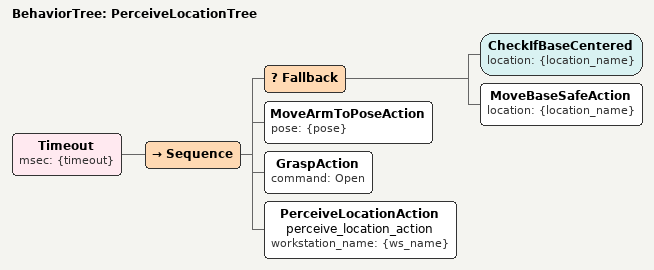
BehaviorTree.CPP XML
<?xml version="1.0" encoding="UTF-8"?>
<root BTCPP_format="4">
  <BehaviorTree ID="PerceiveLocationTree">
    <Timeout msec="{timeout}">
      <Sequence>
        <Fallback>
          <CheckIfBaseCentered location="{location_name}"/>
          <MoveBaseSafeAction location="{location_name}"/>
        </Fallback>
        <MoveArmToPoseAction pose="{pose}"/>
        <GraspAction command="Open"/>
        <PerceiveLocationAction name="perceive_location_action"
                                workstation_name="{ws_name}"/>
      </Sequence>
    </Timeout>
  </BehaviorTree>

</root>
